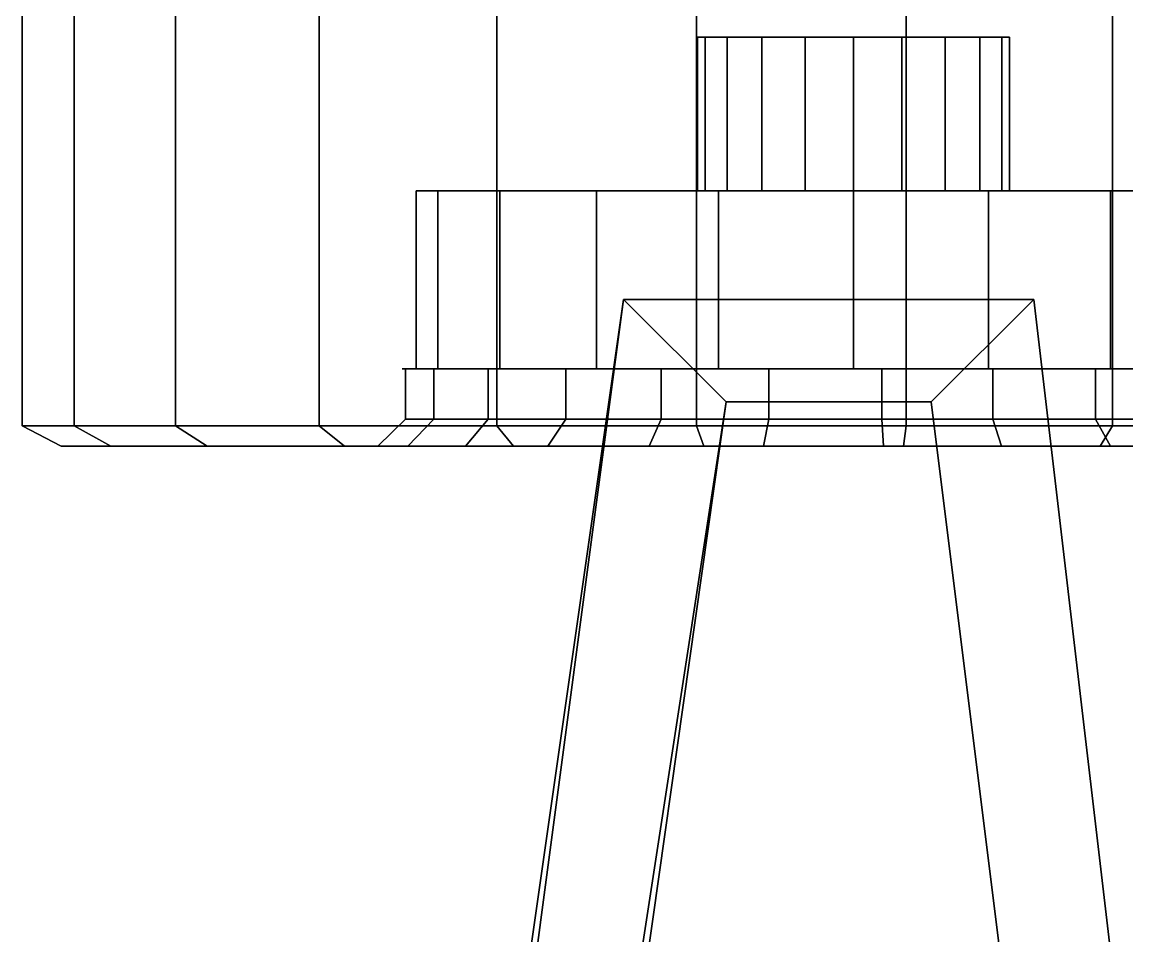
# Model space of a CAD drawing. Extents: x -11 to 118, y -54 to 30.
# Drawn here: x 47.82 to 53.2, y 21.4 to 25.85 of the extents above; entities that cross this region are included whole.
import ezdxf

# ---------------------------------------------------------------- set-up
doc = ezdxf.new("R2010")
doc.units = 0
doc.header["$MEASUREMENT"] = 0
doc.layers.add('CAR1', color=7, linetype='CONTINUOUS')
doc.layers.add('TIRES', color=19, linetype='CONTINUOUS')

msp = doc.modelspace()

# ---------------------------------------------------------------- linework, layer by layer
at = {"layer": 'CAR1', "color": 197, "linetype": 'Continuous'}
for points in [[(51.8711, 25.778, 3.75), (51.1102, 25.778, 3.75), (51.1474, 25.778, 3.5149), (51.8711, 25.778, 3.75)], [(51.8711, 25.778, 3.75), (51.1474, 25.778, 3.9851), (51.1102, 25.778, 3.75), (51.8711, 25.778, 3.75)], [(51.8711, 25.778, 3.75), (51.1474, 25.778, 3.5149), (51.2555, 25.778, 3.3027), (51.8711, 25.778, 3.75)], [(51.8711, 25.778, 3.75), (51.2555, 25.778, 4.1973), (51.1474, 25.778, 3.9851), (51.8711, 25.778, 3.75)], [(51.8711, 25.778, 3.75), (51.2555, 25.778, 3.3027), (51.4238, 25.778, 3.1344), (51.8711, 25.778, 3.75)], [(51.8711, 25.778, 3.75), (51.4238, 25.778, 4.3656), (51.2555, 25.778, 4.1973), (51.8711, 25.778, 3.75)], [(51.8711, 25.778, 3.75), (51.4238, 25.778, 3.1344), (51.6359, 25.778, 3.0263), (51.8711, 25.778, 3.75)], [(51.8711, 25.778, 3.75), (51.6359, 25.778, 4.4737), (51.4238, 25.778, 4.3656), (51.8711, 25.778, 3.75)], [(51.8711, 25.778, 3.75), (51.6359, 25.778, 3.0263), (51.8711, 25.778, 2.9891), (51.8711, 25.778, 3.75)], [(51.8711, 25.778, 3.75), (51.8711, 25.778, 4.5109), (51.6359, 25.778, 4.4737), (51.8711, 25.778, 3.75)], [(51.8711, 25.778, 3.75), (52.5948, 25.778, 3.5149), (52.632, 25.778, 3.75), (51.8711, 25.778, 3.75)], [(51.8711, 25.778, 3.75), (52.4867, 25.778, 3.3027), (52.5948, 25.778, 3.5149), (51.8711, 25.778, 3.75)], [(51.8711, 25.778, 3.75), (52.3183, 25.778, 3.1344), (52.4867, 25.778, 3.3027), (51.8711, 25.778, 3.75)], [(51.8711, 25.778, 3.75), (52.1062, 25.778, 3.0263), (52.3183, 25.778, 3.1344), (51.8711, 25.778, 3.75)], [(51.8711, 25.778, 3.75), (51.8711, 25.778, 2.9891), (52.1062, 25.778, 3.0263), (51.8711, 25.778, 3.75)], [(51.8711, 25.778, 3.75), (52.1062, 25.778, 4.4737), (51.8711, 25.778, 4.5109), (51.8711, 25.778, 3.75)], [(51.8711, 25.778, 3.75), (52.3183, 25.778, 4.3656), (52.1062, 25.778, 4.4737), (51.8711, 25.778, 3.75)], [(51.8711, 25.778, 3.75), (52.4867, 25.778, 4.1973), (52.3183, 25.778, 4.3656), (51.8711, 25.778, 3.75)], [(51.8711, 25.778, 3.75), (52.5948, 25.778, 3.9851), (52.4867, 25.778, 4.1973), (51.8711, 25.778, 3.75)], [(51.8711, 25.778, 3.75), (52.632, 25.778, 3.75), (52.5948, 25.778, 3.9851), (51.8711, 25.778, 3.75)]]:
    msp.add_3dface(points, dxfattribs=at)
at = {"layer": 'CAR1', "color": 7, "linetype": 'Continuous'}
for points in [[(51.1102, 25.778, 3.75), (51.1102, 25.0296, 3.75), (51.1474, 25.0296, 3.5149), (51.1474, 25.778, 3.5149)], [(51.1474, 25.778, 3.9851), (51.1474, 25.0296, 3.9851), (51.1102, 25.0296, 3.75), (51.1102, 25.778, 3.75)], [(51.1474, 25.778, 3.5149), (51.1474, 25.0296, 3.5149), (51.2555, 25.0296, 3.3027), (51.2555, 25.778, 3.3027)], [(51.2555, 25.778, 4.1973), (51.2555, 25.0296, 4.1973), (51.1474, 25.0296, 3.9851), (51.1474, 25.778, 3.9851)], [(51.2555, 25.778, 3.3027), (51.2555, 25.0296, 3.3027), (51.4238, 25.0296, 3.1344), (51.4238, 25.778, 3.1344)], [(51.4238, 25.778, 4.3656), (51.4238, 25.0296, 4.3656), (51.2555, 25.0296, 4.1973), (51.2555, 25.778, 4.1973)], [(51.4238, 25.778, 3.1344), (51.4238, 25.0296, 3.1344), (51.6359, 25.0296, 3.0263), (51.6359, 25.778, 3.0263)], [(51.6359, 25.778, 4.4737), (51.6359, 25.0296, 4.4737), (51.4238, 25.0296, 4.3656), (51.4238, 25.778, 4.3656)], [(51.6359, 25.778, 3.0263), (51.6359, 25.0296, 3.0263), (51.8711, 25.0296, 2.9891), (51.8711, 25.778, 2.9891)], [(51.8711, 25.778, 4.5109), (51.8711, 25.0296, 4.5109), (51.6359, 25.0296, 4.4737), (51.6359, 25.778, 4.4737)], [(51.8711, 25.778, 2.9891), (51.8711, 25.0296, 2.9891), (52.1062, 25.0296, 3.0263), (52.1062, 25.778, 3.0263)], [(52.1062, 25.778, 4.4737), (52.1062, 25.0296, 4.4737), (51.8711, 25.0296, 4.5109), (51.8711, 25.778, 4.5109)], [(52.1062, 25.778, 3.0263), (52.1062, 25.0296, 3.0263), (52.3183, 25.0296, 3.1344), (52.3183, 25.778, 3.1344)], [(52.3183, 25.778, 4.3656), (52.3183, 25.0296, 4.3656), (52.1062, 25.0296, 4.4737), (52.1062, 25.778, 4.4737)], [(52.3183, 25.778, 3.1344), (52.3183, 25.0296, 3.1344), (52.4867, 25.0296, 3.3027), (52.4867, 25.778, 3.3027)], [(52.4867, 25.778, 4.1973), (52.4867, 25.0296, 4.1973), (52.3183, 25.0296, 4.3656), (52.3183, 25.778, 4.3656)], [(52.4867, 25.778, 3.3027), (52.4867, 25.0296, 3.3027), (52.5948, 25.0296, 3.5149), (52.5948, 25.778, 3.5149)], [(52.5948, 25.778, 3.9851), (52.5948, 25.0296, 3.9851), (52.4867, 25.0296, 4.1973), (52.4867, 25.778, 4.1973)], [(52.5948, 25.778, 3.5149), (52.5948, 25.0296, 3.5149), (52.632, 25.0296, 3.75), (52.632, 25.778, 3.75)], [(52.632, 25.778, 3.75), (52.632, 25.0296, 3.75), (52.5948, 25.0296, 3.9851), (52.5948, 25.778, 3.9851)], [(51.1102, 25.0296, 3.75), (49.7393, 25.0296, 3.75), (49.8437, 25.0296, 3.0913), (51.1474, 25.0296, 3.5149)], [(49.7393, 25.0296, 3.75), (49.7393, 24.1607, 3.75), (49.8437, 24.1607, 3.0913), (49.8437, 25.0296, 3.0913)], [(51.1474, 25.0296, 3.9851), (49.8437, 25.0296, 4.4087), (49.7393, 25.0296, 3.75), (51.1102, 25.0296, 3.75)], [(49.8437, 25.0296, 4.4087), (49.8437, 24.1607, 4.4087), (49.7393, 24.1607, 3.75), (49.7393, 25.0296, 3.75)], [(51.1474, 25.0296, 3.5149), (49.8437, 25.0296, 3.0913), (50.1465, 25.0296, 2.497), (51.2555, 25.0296, 3.3027)], [(49.8437, 25.0296, 3.0913), (49.8437, 24.1607, 3.0913), (50.1465, 24.1607, 2.497), (50.1465, 25.0296, 2.497)], [(51.2555, 25.0296, 4.1973), (50.1465, 25.0296, 5.003), (49.8437, 25.0296, 4.4087), (51.1474, 25.0296, 3.9851)], [(50.1465, 25.0296, 5.003), (50.1465, 24.1607, 5.003), (49.8437, 24.1607, 4.4087), (49.8437, 25.0296, 4.4087)], [(51.2555, 25.0296, 3.3027), (50.1465, 25.0296, 2.497), (50.6181, 25.0296, 2.0254), (51.4238, 25.0296, 3.1344)], [(50.1465, 25.0296, 2.497), (50.1465, 24.1607, 2.497), (50.6181, 24.1607, 2.0254), (50.6181, 25.0296, 2.0254)], [(51.4238, 25.0296, 4.3656), (50.6181, 25.0296, 5.4746), (50.1465, 25.0296, 5.003), (51.2555, 25.0296, 4.1973)], [(50.6181, 25.0296, 5.4746), (50.6181, 24.1607, 5.4746), (50.1465, 24.1607, 5.003), (50.1465, 25.0296, 5.003)], [(51.4238, 25.0296, 3.1344), (50.6181, 25.0296, 2.0254), (51.2123, 25.0296, 1.7226), (51.6359, 25.0296, 3.0263)], [(50.6181, 25.0296, 2.0254), (50.6181, 24.1607, 2.0254), (51.2123, 24.1607, 1.7226), (51.2123, 25.0296, 1.7226)], [(51.6359, 25.0296, 4.4737), (51.2123, 25.0296, 5.7774), (50.6181, 25.0296, 5.4746), (51.4238, 25.0296, 4.3656)], [(51.2123, 25.0296, 5.7774), (51.2123, 24.1607, 5.7774), (50.6181, 24.1607, 5.4746), (50.6181, 25.0296, 5.4746)], [(51.6359, 25.0296, 3.0263), (51.2123, 25.0296, 1.7226), (51.8711, 25.0296, 1.6183), (51.8711, 25.0296, 2.9891)], [(51.2123, 25.0296, 1.7226), (51.2123, 24.1607, 1.7226), (51.8711, 24.1607, 1.6183), (51.8711, 25.0296, 1.6183)], [(51.8711, 25.0296, 4.5109), (51.8711, 25.0296, 5.8817), (51.2123, 25.0296, 5.7774), (51.6359, 25.0296, 4.4737)], [(51.8711, 25.0296, 5.8817), (51.8711, 24.1607, 5.8817), (51.2123, 24.1607, 5.7774), (51.2123, 25.0296, 5.7774)], [(51.8711, 25.0296, 2.9891), (51.8711, 25.0296, 1.6183), (52.5298, 25.0296, 1.7226), (52.1062, 25.0296, 3.0263)], [(51.8711, 25.0296, 1.6183), (51.8711, 24.1607, 1.6183), (52.5298, 24.1607, 1.7226), (52.5298, 25.0296, 1.7226)], [(52.1062, 25.0296, 4.4737), (52.5298, 25.0296, 5.7774), (51.8711, 25.0296, 5.8817), (51.8711, 25.0296, 4.5109)], [(52.5298, 25.0296, 5.7774), (52.5298, 24.1607, 5.7774), (51.8711, 24.1607, 5.8817), (51.8711, 25.0296, 5.8817)], [(52.1062, 25.0296, 3.0263), (52.5298, 25.0296, 1.7226), (53.1241, 25.0296, 2.0254), (52.3183, 25.0296, 3.1344)], [(52.3183, 25.0296, 4.3656), (53.1241, 25.0296, 5.4746), (52.5298, 25.0296, 5.7774), (52.1062, 25.0296, 4.4737)], [(52.3183, 25.0296, 3.1344), (53.1241, 25.0296, 2.0254), (53.5957, 25.0296, 2.497), (52.4867, 25.0296, 3.3027)], [(52.4867, 25.0296, 4.1973), (53.5957, 25.0296, 5.003), (53.1241, 25.0296, 5.4746), (52.3183, 25.0296, 4.3656)], [(52.4867, 25.0296, 3.3027), (53.5957, 25.0296, 2.497), (53.8985, 25.0296, 3.0913), (52.5948, 25.0296, 3.5149)], [(52.5948, 25.0296, 3.9851), (53.8985, 25.0296, 4.4087), (53.5957, 25.0296, 5.003), (52.4867, 25.0296, 4.1973)], [(52.5298, 25.0296, 1.7226), (52.5298, 24.1607, 1.7226), (53.1241, 24.1607, 2.0254), (53.1241, 25.0296, 2.0254)], [(53.1241, 25.0296, 5.4746), (53.1241, 24.1607, 5.4746), (52.5298, 24.1607, 5.7774), (52.5298, 25.0296, 5.7774)], [(52.5948, 25.0296, 3.5149), (53.8985, 25.0296, 3.0913), (54.0028, 25.0296, 3.75), (52.632, 25.0296, 3.75)], [(52.632, 25.0296, 3.75), (54.0028, 25.0296, 3.75), (53.8985, 25.0296, 4.4087), (52.5948, 25.0296, 3.9851)], [(53.1241, 25.0296, 2.0254), (53.1241, 24.1607, 2.0254), (53.5957, 24.1607, 2.497), (53.5957, 25.0296, 2.497)], [(53.5957, 25.0296, 5.003), (53.5957, 24.1607, 5.003), (53.1241, 24.1607, 5.4746), (53.1241, 25.0296, 5.4746)], [(49.6163, 15.9976, 4.5), (50.1163, 15.9976, 4.5), (51.25, 24, 4.5), (50.75, 24.5, 4.5)], [(49.6163, 15.9976, 5), (49.6163, 15.9976, 4.5), (50.75, 24.5, 4.5), (50.75, 24.5, 5)], [(49.6163, 15.9976, 5), (50.1163, 15.9976, 5), (51.25, 24, 5), (50.75, 24.5, 5)], [(49.75, 17.5, 2.5), (50.25, 17.5, 2.5), (51.25, 24, 2.5), (50.75, 24.5, 2.5)], [(49.75, 17.5, 2.5), (49.75, 17.5, 2), (50.75, 24.5, 2), (50.75, 24.5, 2.5)], [(49.75, 17.5, 2), (50.25, 17.5, 2), (51.25, 24, 2), (50.75, 24.5, 2)], [(50.75, 24.5, 2), (51.25, 24, 2), (52.25, 24, 2), (52.75, 24.5, 2)], [(52.25, 24, 2.5), (52.75, 24.5, 2.5), (50.75, 24.5, 2.5), (51.25, 24, 2.5)], [(52.75, 24.5, 2.5), (52.75, 24.5, 2), (50.75, 24.5, 2), (50.75, 24.5, 2.5)], [(52.75, 24.5, 5), (52.75, 24.5, 4.5), (50.75, 24.5, 4.5), (50.75, 24.5, 5)], [(52.25, 24, 5), (52.75, 24.5, 5), (50.75, 24.5, 5), (51.25, 24, 5)], [(50.75, 24.5, 4.5), (51.25, 24, 4.5), (52.25, 24, 4.5), (52.75, 24.5, 4.5)], [(52.25, 24, 5), (52.75, 24.5, 5), (53.75, 16, 5), (53.25, 16, 5)], [(53.25, 16, 4.5), (53.75, 16, 4.5), (52.75, 24.5, 4.5), (52.25, 24, 4.5)], [(53.25, 16, 2), (53.75, 16, 2), (52.75, 24.5, 2), (52.25, 24, 2)], [(52.25, 24, 2.5), (52.75, 24.5, 2.5), (53.75, 16, 2.5), (53.25, 16, 2.5)], [(53.75, 16, 5), (53.75, 16, 4.5), (52.75, 24.5, 4.5), (52.75, 24.5, 5)], [(53.75, 16, 2.5), (53.75, 16, 2), (52.75, 24.5, 2), (52.75, 24.5, 2.5)], [(49.7393, 24.1607, 3.75), (49.6696, 24.1607, 3.75), (49.7774, 24.1607, 3.0697), (49.8437, 24.1607, 3.0913)], [(49.8437, 24.1607, 4.4087), (49.7774, 24.1607, 4.4303), (49.6696, 24.1607, 3.75), (49.7393, 24.1607, 3.75)], [(49.687, 24.1607, 3.4741), (49.687, 23.916, 3.4741), (49.8242, 23.916, 2.9396), (49.8242, 24.1607, 2.9396)], [(49.687, 24.1607, 4.0259), (49.687, 23.916, 4.0259), (49.687, 23.916, 3.4741), (49.687, 24.1607, 3.4741)], [(49.8242, 24.1607, 4.5604), (49.8242, 23.916, 4.5604), (49.687, 23.916, 4.0259), (49.687, 24.1607, 4.0259)], [(49.8437, 24.1607, 3.0913), (49.7774, 24.1607, 3.0697), (50.0901, 24.1607, 2.456), (50.1465, 24.1607, 2.497)], [(50.1465, 24.1607, 5.003), (50.0901, 24.1607, 5.044), (49.7774, 24.1607, 4.4303), (49.8437, 24.1607, 4.4087)], [(49.8242, 24.1607, 2.9396), (49.8242, 23.916, 2.9396), (50.0901, 23.916, 2.456), (50.0901, 24.1607, 2.456)], [(50.0901, 24.1607, 5.044), (50.0901, 23.916, 5.044), (49.8242, 23.916, 4.5604), (49.8242, 24.1607, 4.5604)], [(50.0901, 24.1607, 2.456), (50.0901, 23.916, 2.456), (50.4678, 23.916, 2.0538), (50.4678, 24.1607, 2.0538)], [(50.4678, 24.1607, 5.4462), (50.4678, 23.916, 5.4462), (50.0901, 23.916, 5.044), (50.0901, 24.1607, 5.044)], [(50.1465, 24.1607, 2.497), (50.0901, 24.1607, 2.456), (50.5771, 24.1607, 1.969), (50.6181, 24.1607, 2.0254)], [(50.6181, 24.1607, 5.4746), (50.5771, 24.1607, 5.531), (50.0901, 24.1607, 5.044), (50.1465, 24.1607, 5.003)], [(50.4678, 24.1607, 2.0538), (50.4678, 23.916, 2.0538), (50.9337, 23.916, 1.7581), (50.9337, 24.1607, 1.7581)], [(50.9337, 24.1607, 5.7419), (50.9337, 23.916, 5.7419), (50.4678, 23.916, 5.4462), (50.4678, 24.1607, 5.4462)], [(50.6181, 24.1607, 2.0254), (50.5771, 24.1607, 1.969), (51.1908, 24.1607, 1.6563), (51.2123, 24.1607, 1.7226)], [(51.2123, 24.1607, 5.7774), (51.1908, 24.1607, 5.8437), (50.5771, 24.1607, 5.531), (50.6181, 24.1607, 5.4746)], [(50.9337, 24.1607, 1.7581), (50.9337, 23.916, 1.7581), (51.4586, 23.916, 1.5875), (51.4586, 24.1607, 1.5875)], [(51.4586, 24.1607, 5.9125), (51.4586, 23.916, 5.9125), (50.9337, 23.916, 5.7419), (50.9337, 24.1607, 5.7419)], [(51.2123, 24.1607, 1.7226), (51.1908, 24.1607, 1.6563), (51.8711, 24.1607, 1.5486), (51.8711, 24.1607, 1.6183)], [(51.8711, 24.1607, 5.8817), (51.8711, 24.1607, 5.9514), (51.1908, 24.1607, 5.8437), (51.2123, 24.1607, 5.7774)], [(51.4586, 24.1607, 1.5875), (51.4586, 23.916, 1.5875), (52.0093, 23.916, 1.5529), (52.0093, 24.1607, 1.5529)], [(52.0093, 24.1607, 5.9471), (52.0093, 23.916, 5.9471), (51.4586, 23.916, 5.9125), (51.4586, 24.1607, 5.9125)], [(51.8711, 24.1607, 1.6183), (51.8711, 24.1607, 1.5486), (52.5514, 24.1607, 1.6563), (52.5298, 24.1607, 1.7226)], [(52.5298, 24.1607, 5.7774), (52.5514, 24.1607, 5.8437), (51.8711, 24.1607, 5.9514), (51.8711, 24.1607, 5.8817)], [(52.0093, 24.1607, 1.5529), (52.0093, 23.916, 1.5529), (52.5514, 23.916, 1.6563), (52.5514, 24.1607, 1.6563)], [(52.5514, 24.1607, 5.8437), (52.5514, 23.916, 5.8437), (52.0093, 23.916, 5.9471), (52.0093, 24.1607, 5.9471)], [(52.5298, 24.1607, 1.7226), (52.5514, 24.1607, 1.6563), (53.1651, 24.1607, 1.969), (53.1241, 24.1607, 2.0254)], [(53.1241, 24.1607, 5.4746), (53.1651, 24.1607, 5.531), (52.5514, 24.1607, 5.8437), (52.5298, 24.1607, 5.7774)], [(52.5514, 24.1607, 1.6563), (52.5514, 23.916, 1.6563), (53.0507, 23.916, 1.8913), (53.0507, 24.1607, 1.8913)], [(53.0507, 24.1607, 5.6087), (53.0507, 23.916, 5.6087), (52.5514, 23.916, 5.8437), (52.5514, 24.1607, 5.8437)], [(53.0507, 24.1607, 1.8913), (53.0507, 23.916, 1.8913), (53.4759, 23.916, 2.243), (53.4759, 24.1607, 2.243)], [(53.4759, 24.1607, 5.257), (53.4759, 23.916, 5.257), (53.0507, 23.916, 5.6087), (53.0507, 24.1607, 5.6087)], [(53.1241, 24.1607, 2.0254), (53.1651, 24.1607, 1.969), (53.6521, 24.1607, 2.456), (53.5957, 24.1607, 2.497)], [(53.5957, 24.1607, 5.003), (53.6521, 24.1607, 5.044), (53.1651, 24.1607, 5.531), (53.1241, 24.1607, 5.4746)], [(51.25, 24, 5), (51.25, 24, 4.5), (50.1163, 15.9976, 4.5), (50.1163, 15.9976, 5)], [(51.25, 24, 2.5), (51.25, 24, 2), (50.25, 17.5, 2), (50.25, 17.5, 2.5)], [(52.25, 24, 2.5), (52.25, 24, 2), (51.25, 24, 2), (51.25, 24, 2.5)], [(52.25, 24, 5), (52.25, 24, 4.5), (51.25, 24, 4.5), (51.25, 24, 5)], [(53.25, 16, 5), (53.25, 16, 4.5), (52.25, 24, 4.5), (52.25, 24, 5)], [(53.25, 16, 2.5), (53.25, 16, 2), (52.25, 24, 2), (52.25, 24, 2.5)]]:
    msp.add_3dface(points, dxfattribs=at)
at = {"layer": 'TIRES', "linetype": 'Continuous'}
for points in [[(48.0717, 23.8841, 5.2543), (48.0717, 28.6258, 5.2543), (47.817, 28.6258, 4.2622), (47.817, 23.8841, 4.2622)], [(47.817, 23.8841, 4.2622), (47.817, 28.6258, 4.2622), (47.817, 28.6258, 3.2378), (47.817, 23.8841, 3.2378)], [(47.817, 23.8841, 3.2378), (47.817, 28.6258, 3.2378), (48.0717, 28.6258, 2.2457), (48.0717, 23.8841, 2.2457)], [(48.5652, 23.8841, 6.1519), (48.5652, 28.6258, 6.1519), (48.0717, 28.6258, 5.2543), (48.0717, 23.8841, 5.2543)], [(48.0717, 23.8841, 2.2457), (48.0717, 28.6258, 2.2457), (48.5652, 28.6258, 1.3481), (48.5652, 23.8841, 1.3481)], [(49.2664, 23.8841, 6.8986), (49.2664, 28.6258, 6.8986), (48.5652, 28.6258, 6.1519), (48.5652, 23.8841, 6.1519)], [(48.5652, 23.8841, 1.3481), (48.5652, 28.6258, 1.3481), (49.2664, 28.6258, 0.6014), (49.2664, 23.8841, 0.6014)], [(50.1312, 23.8841, 7.4474), (50.1312, 28.6258, 7.4474), (49.2664, 28.6258, 6.8986), (49.2664, 23.8841, 6.8986)], [(49.2664, 23.8841, 0.6014), (49.2664, 28.6258, 0.6014), (50.1312, 28.6258, 0.0526), (50.1312, 23.8841, 0.0526)], [(51.1054, 23.8841, 7.7639), (51.1054, 28.6258, 7.7639), (50.1312, 28.6258, 7.4474), (50.1312, 23.8841, 7.4474)], [(50.1312, 23.8841, 0.0526), (50.1312, 28.6258, 0.0526), (51.1054, 28.6258, -0.2639), (51.1054, 23.8841, -0.2639)], [(52.1277, 23.8841, 7.8283), (52.1277, 28.6258, 7.8283), (51.1054, 28.6258, 7.7639), (51.1054, 23.8841, 7.7639)], [(51.1054, 23.8841, -0.2639), (51.1054, 28.6258, -0.2639), (52.1277, 28.6258, -0.3283), (52.1277, 23.8841, -0.3283)], [(53.1338, 23.8841, 7.6363), (53.1338, 28.6258, 7.6363), (52.1277, 28.6258, 7.8283), (52.1277, 23.8841, 7.8283)], [(52.1277, 23.8841, -0.3283), (52.1277, 28.6258, -0.3283), (53.1338, 28.6258, -0.1363), (53.1338, 23.8841, -0.1363)], [(54.0606, 23.8841, 7.2002), (54.0606, 28.6258, 7.2002), (53.1338, 28.6258, 7.6363), (53.1338, 23.8841, 7.6363)], [(53.1338, 23.8841, -0.1363), (53.1338, 28.6258, -0.1363), (54.0606, 28.6258, 0.2998), (54.0606, 23.8841, 0.2998)], [(48.0071, 23.7848, 3.2619), (47.817, 23.8841, 3.2378), (48.0717, 23.8841, 2.2457), (48.2499, 23.7848, 2.3163)], [(48.0071, 23.7848, 4.2381), (47.817, 23.8841, 4.2622), (47.817, 23.8841, 3.2378), (48.0071, 23.7848, 3.2619)], [(48.2499, 23.7848, 5.1837), (48.0717, 23.8841, 5.2543), (47.817, 23.8841, 4.2622), (48.0071, 23.7848, 4.2381)], [(48.2499, 23.7848, 2.3163), (48.0717, 23.8841, 2.2457), (48.5652, 23.8841, 1.3481), (48.7202, 23.7848, 1.4608)], [(48.7202, 23.7848, 6.0392), (48.5652, 23.8841, 6.1519), (48.0717, 23.8841, 5.2543), (48.2499, 23.7848, 5.1837)], [(48.7202, 23.7848, 1.4608), (48.5652, 23.8841, 1.3481), (49.2664, 23.8841, 0.6014), (49.3885, 23.7848, 0.7491)], [(49.3885, 23.7848, 6.7509), (49.2664, 23.8841, 6.8986), (48.5652, 23.8841, 6.1519), (48.7202, 23.7848, 6.0392)], [(49.3885, 23.7848, 0.7491), (49.2664, 23.8841, 0.6014), (50.1312, 23.8841, 0.0526), (50.2128, 23.7848, 0.226)], [(50.2128, 23.7848, 7.274), (50.1312, 23.8841, 7.4474), (49.2664, 23.8841, 6.8986), (49.3885, 23.7848, 6.7509)], [(49.687, 23.916, 3.4741), (49.5516, 23.7848, 3.457), (49.6973, 23.7848, 2.8893), (49.8242, 23.916, 2.9396)], [(49.687, 23.916, 4.0259), (49.5516, 23.7848, 4.043), (49.5516, 23.7848, 3.457), (49.687, 23.916, 3.4741)], [(49.8242, 23.916, 4.5604), (49.6973, 23.7848, 4.6107), (49.5516, 23.7848, 4.043), (49.687, 23.916, 4.0259)], [(49.8242, 23.916, 2.9396), (49.6973, 23.7848, 2.8893), (49.9796, 23.7848, 2.3758), (50.0901, 23.916, 2.456)], [(50.0901, 23.916, 5.044), (49.9796, 23.7848, 5.1242), (49.6973, 23.7848, 4.6107), (49.8242, 23.916, 4.5604)], [(50.0901, 23.916, 2.456), (49.9796, 23.7848, 2.3758), (50.3808, 23.7848, 1.9486), (50.4678, 23.916, 2.0538)], [(50.4678, 23.916, 5.4462), (50.3808, 23.7848, 5.5514), (49.9796, 23.7848, 5.1242), (50.0901, 23.916, 5.044)], [(50.2128, 23.7848, 0.226), (50.1312, 23.8841, 0.0526), (51.1054, 23.8841, -0.2639), (51.1413, 23.7848, -0.0757)], [(51.1413, 23.7848, 7.5757), (51.1054, 23.8841, 7.7639), (50.1312, 23.8841, 7.4474), (50.2128, 23.7848, 7.274)], [(50.4678, 23.916, 2.0538), (50.3808, 23.7848, 1.9486), (50.8756, 23.7848, 1.6346), (50.9337, 23.916, 1.7581)], [(50.9337, 23.916, 5.7419), (50.8756, 23.7848, 5.8654), (50.3808, 23.7848, 5.5514), (50.4678, 23.916, 5.4462)], [(50.9337, 23.916, 1.7581), (50.8756, 23.7848, 1.6346), (51.433, 23.7848, 1.4535), (51.4586, 23.916, 1.5875)], [(51.4586, 23.916, 5.9125), (51.433, 23.7848, 6.0465), (50.8756, 23.7848, 5.8654), (50.9337, 23.916, 5.7419)], [(51.1413, 23.7848, -0.0757), (51.1054, 23.8841, -0.2639), (52.1277, 23.8841, -0.3283), (52.1156, 23.7848, -0.137)], [(52.1156, 23.7848, 7.637), (52.1277, 23.8841, 7.8283), (51.1054, 23.8841, 7.7639), (51.1413, 23.7848, 7.5757)], [(51.4586, 23.916, 1.5875), (51.433, 23.7848, 1.4535), (52.0179, 23.7848, 1.4167), (52.0093, 23.916, 1.5529)], [(52.0093, 23.916, 5.9471), (52.0179, 23.7848, 6.0833), (51.433, 23.7848, 6.0465), (51.4586, 23.916, 5.9125)], [(52.0093, 23.916, 1.5529), (52.0179, 23.7848, 1.4167), (52.5935, 23.7848, 1.5265), (52.5514, 23.916, 1.6563)], [(52.5514, 23.916, 5.8437), (52.5935, 23.7848, 5.9735), (52.0179, 23.7848, 6.0833), (52.0093, 23.916, 5.9471)], [(52.1156, 23.7848, -0.137), (52.1277, 23.8841, -0.3283), (53.1338, 23.8841, -0.1363), (53.0746, 23.7848, 0.046)], [(53.0746, 23.7848, 7.454), (53.1338, 23.8841, 7.6363), (52.1277, 23.8841, 7.8283), (52.1156, 23.7848, 7.637)], [(52.5514, 23.916, 1.6563), (52.5935, 23.7848, 1.5265), (53.1238, 23.7848, 1.776), (53.0507, 23.916, 1.8913)], [(53.0507, 23.916, 5.6087), (53.1238, 23.7848, 5.724), (52.5935, 23.7848, 5.9735), (52.5514, 23.916, 5.8437)], [(53.0507, 23.916, 1.8913), (53.1238, 23.7848, 1.776), (53.5754, 23.7848, 2.1496), (53.4759, 23.916, 2.243)], [(53.4759, 23.916, 5.257), (53.5754, 23.7848, 5.3504), (53.1238, 23.7848, 5.724), (53.0507, 23.916, 5.6087)], [(53.0746, 23.7848, 0.046), (53.1338, 23.8841, -0.1363), (54.0606, 23.8841, 0.2998), (53.9579, 23.7848, 0.4616)], [(53.9579, 23.7848, 7.0384), (54.0606, 23.8841, 7.2002), (53.1338, 23.8841, 7.6363), (53.0746, 23.7848, 7.454)], [(49.5516, 23.7848, 3.457), (48.0071, 23.7848, 3.2619), (48.2499, 23.7848, 2.3163), (49.6973, 23.7848, 2.8893)], [(49.5516, 23.7848, 4.043), (48.0071, 23.7848, 4.2381), (48.0071, 23.7848, 3.2619), (49.5516, 23.7848, 3.457)], [(49.6973, 23.7848, 4.6107), (48.2499, 23.7848, 5.1837), (48.0071, 23.7848, 4.2381), (49.5516, 23.7848, 4.043)], [(49.6973, 23.7848, 2.8893), (48.2499, 23.7848, 2.3163), (48.7202, 23.7848, 1.4608), (49.9796, 23.7848, 2.3758)], [(49.9796, 23.7848, 5.1242), (48.7202, 23.7848, 6.0392), (48.2499, 23.7848, 5.1837), (49.6973, 23.7848, 4.6107)], [(49.9796, 23.7848, 2.3758), (48.7202, 23.7848, 1.4608), (49.3885, 23.7848, 0.7491), (50.3808, 23.7848, 1.9486)], [(50.3808, 23.7848, 5.5514), (49.3885, 23.7848, 6.7509), (48.7202, 23.7848, 6.0392), (49.9796, 23.7848, 5.1242)], [(50.3808, 23.7848, 1.9486), (49.3885, 23.7848, 0.7491), (50.2128, 23.7848, 0.226), (50.8756, 23.7848, 1.6346)], [(50.8756, 23.7848, 5.8654), (50.2128, 23.7848, 7.274), (49.3885, 23.7848, 6.7509), (50.3808, 23.7848, 5.5514)], [(50.8756, 23.7848, 1.6346), (50.2128, 23.7848, 0.226), (51.1413, 23.7848, -0.0757), (51.433, 23.7848, 1.4535)], [(51.433, 23.7848, 6.0465), (51.1413, 23.7848, 7.5757), (50.2128, 23.7848, 7.274), (50.8756, 23.7848, 5.8654)], [(51.433, 23.7848, 1.4535), (51.1413, 23.7848, -0.0757), (52.1156, 23.7848, -0.137), (52.0179, 23.7848, 1.4167)], [(52.0179, 23.7848, 6.0833), (52.1156, 23.7848, 7.637), (51.1413, 23.7848, 7.5757), (51.433, 23.7848, 6.0465)], [(52.0179, 23.7848, 1.4167), (52.1156, 23.7848, -0.137), (53.0746, 23.7848, 0.046), (52.5935, 23.7848, 1.5265)], [(52.5935, 23.7848, 5.9735), (53.0746, 23.7848, 7.454), (52.1156, 23.7848, 7.637), (52.0179, 23.7848, 6.0833)], [(52.5935, 23.7848, 1.5265), (53.0746, 23.7848, 0.046), (53.9579, 23.7848, 0.4616), (53.1238, 23.7848, 1.776)], [(53.1238, 23.7848, 5.724), (53.9579, 23.7848, 7.0384), (53.0746, 23.7848, 7.454), (52.5935, 23.7848, 5.9735)], [(53.1238, 23.7848, 1.776), (53.9579, 23.7848, 0.4616), (54.7102, 23.7848, 1.0839), (53.5754, 23.7848, 2.1496)], [(53.5754, 23.7848, 5.3504), (54.7102, 23.7848, 6.4161), (53.9579, 23.7848, 7.0384), (53.1238, 23.7848, 5.724)]]:
    msp.add_3dface(points, dxfattribs=at)

doc.saveas('drawing.dxf')
